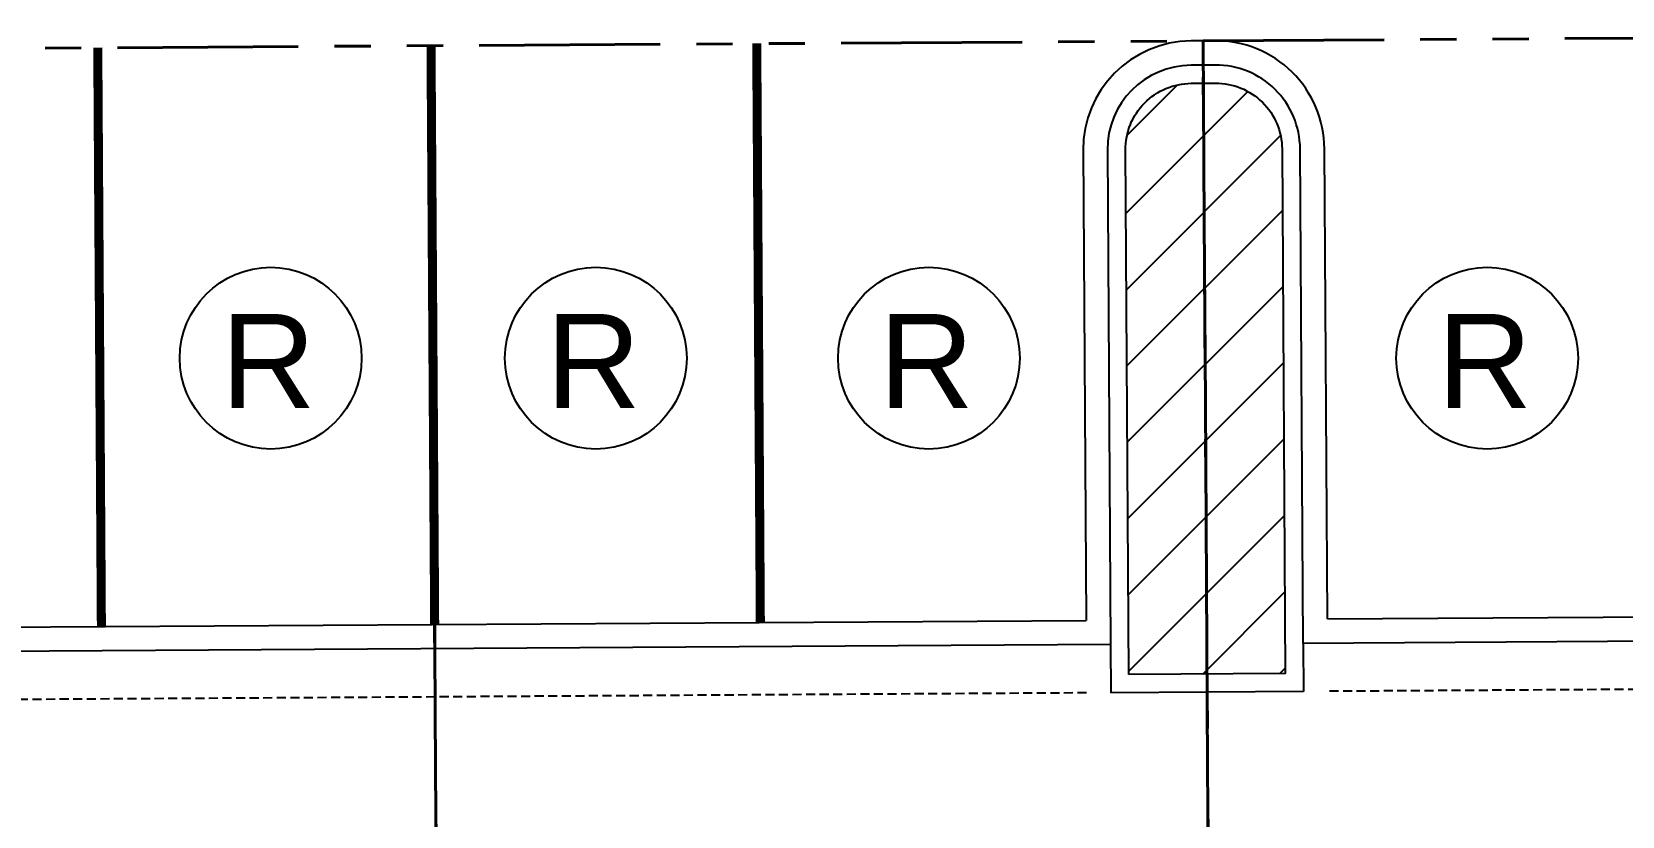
# Model space of a CAD drawing. Header units: feet. Extents: x 919634 to 928945, y 707022 to 708026.
# Drawn here: x 920372.55 to 920416.5, y 707257.94 to 707279.61 of the extents above; entities that cross this region are included whole.
import ezdxf
from ezdxf.enums import TextEntityAlignment as Align

# ---------------------------------------------------------------- set-up
doc = ezdxf.new("R2010")
doc.units = ezdxf.units.FT
doc.header["$LTSCALE"] = 20
doc.header["$MEASUREMENT"] = 0
doc.linetypes.add('Site Plan$0$HIDDEN2', pattern=[0.1875, 0.125, -0.0625])
doc.linetypes.add('Site Plan$0$PHANTOM2', pattern=[1.25, 0.625, -0.125, 0.125, -0.125, 0.125, -0.125])
for name, color, linetype in [('-u-site-xref', 7, 'Continuous'), ('L-002', 15, 'Continuous'), ('LP-PATT-GRND', 251, 'Continuous'), ('Site Plan$0$-u-site-parking_overhang', 252, 'Site Plan$0$HIDDEN2'), ('Site Plan$0$SP-PARKING DESIGNATION', 254, 'Continuous')]:
    doc.layers.add(name, color=color, linetype=linetype)
for name, color, linetype, lineweight in [('Site Plan$0$SP-CURB', 3, 'Continuous', 25), ('Site Plan$0$SP-LOT LINES', 252, 'Site Plan$0$PHANTOM2', 40), ('Site Plan$0$SP-PARKING-STRIPE', 252, 'Continuous', 25), ('Site Plan$0$SP-SIDEWALK', 2, 'Continuous', 25)]:
    doc.layers.add(name, color=color, linetype=linetype, lineweight=lineweight)
doc.layers.get('-u-site-xref').off()
doc.styles.add('Site Plan$0$ARIAL', font='arial.ttf')

# ---------------------------------------------------------------- blocks, each defined once
blk = doc.blocks.new('Site Plan')
at = {"layer": 'Site Plan$0$-u-site-parking_overhang', "ltscale": 0.1}
blk.add_line((920445.031, 707261.623), (920408.361, 707261.393), dxfattribs=at)
at = {"layer": 'Site Plan$0$-u-site-parking_overhang', "ltscale": 0.1, "extrusion": (-1.16656e-06, 0.0001861, 1)}
blk.add_line((920401.695, 707261.351, 0.042), (920365.029, 707261.121, 0.042), dxfattribs=at)
at = {"layer": 'Site Plan$0$SP-CURB'}
for p, q in [((920405.249, 707279.366), (920404.582, 707279.361)), ((920405.253, 707278.696), (920404.586, 707278.691)), ((920407.683, 707262.719), (920407.597, 707276.38)), ((920408.349, 707263.393), (920408.267, 707276.384)), ((920401.601, 707276.343), (920401.682, 707263.351)), ((920402.271, 707276.347), (920402.356, 707262.685)), ((920408.349, 707263.393), (920445.015, 707263.623)), ((920365.016, 707263.121), (920401.682, 707263.351)), ((920445.689, 707262.957), (920407.683, 707262.719)), ((920402.356, 707262.685), (920364.35, 707262.447))]:
    blk.add_line(p, q, dxfattribs=at)
for centre, radius, start, end in [((920404.601, 707276.361), 3, 90.3592, 180.3592), ((920405.267, 707276.366), 3, 0.3592, 90.3592), ((920404.601, 707276.361), 2.33, 90.3592, 180.3592), ((920405.267, 707276.366), 2.33, 0.3592, 90.3592)]:
    blk.add_arc(centre, radius, start, end, dxfattribs=at)
at = {"layer": 'Site Plan$0$SP-LOT LINES', "ltscale": 0.4, "extrusion": (-1.16656e-06, 0.0001861, 1)}
for p, q in [((920364.916, 707279.113, 0.029), (920444.914, 707279.614, 0.029)), ((920384.146, 707189.231, 0.046), (920383.582, 707279.23, 0.029)), ((920383.582, 707279.23, 0.029), (920384.146, 707189.231, 0.046)), ((920405.479, 707189.365, 0.046), (920404.915, 707279.363, 0.029)), ((920404.915, 707279.363, 0.029), (920405.479, 707189.365, 0.046))]:
    blk.add_line(p, q, dxfattribs=at)
at = {"layer": 'Site Plan$0$SP-PARKING DESIGNATION'}
for centre in [(920379.152, 707270.598), (920388.137, 707270.598), (920397.339, 707270.598), (920412.764, 707270.598)]:
    blk.add_circle(centre, 2.511, dxfattribs=at)
at = {"layer": 'Site Plan$0$SP-PARKING-STRIPE', "const_width": 0.25}
for points in [[(920374.374, 707279.18), (920374.474, 707263.181)], [(920383.582, 707279.238), (920383.683, 707263.238)], [(920392.582, 707279.294), (920392.682, 707263.295)]]:
    blk.add_lwpolyline(points, dxfattribs=at)
at = {"layer": 'Site Plan$0$SP-SIDEWALK'}
for p, q in [((920402.356, 707262.685), (920402.365, 707261.355)), ((920407.683, 707262.719), (920407.691, 707261.389)), ((920407.691, 707261.389), (920402.365, 707261.355))]:
    blk.add_line(p, q, dxfattribs=at)
at = {"layer": 'Site Plan$0$SP-PARKING DESIGNATION', "style": 'Site Plan$0$ARIAL'}
for p in [(920379.084, 707269.219, 0), (920388.068, 707269.219, 0), (920397.271, 707269.219, 0), (920412.696, 707269.219, 0)]:
    blk.add_text('R', height=2.6, dxfattribs=at).set_placement(p, align=Align.CENTER)

msp = doc.modelspace()

# ---------------------------------------------------------------- block references
at = {"layer": '-u-site-xref'}
msp.add_blockref('Site Plan', (0, 0), dxfattribs=at)

# ---------------------------------------------------------------- next in the draw order: hatches: boundary and pattern name
at = {"layer": 'LP-PATT-GRND'}
h = msp.add_hatch(dxfattribs=at)
h.set_pattern_fill('ANSI31', color=256, scale=12)
h.set_pattern_definition([(45, (920402.7708, 707261.8586), (-1.06066, 1.06066), [])])
edge = h.paths.add_edge_path()
edge.add_line((920402.862, 707261.859), (920402.771, 707276.35))
edge.add_arc((920404.601, 707276.361), 1.83, 90.3592, 180.3592, ccw=False)
edge.add_line((920404.589, 707278.191), (920405.256, 707278.196))
edge.add_arc((920405.267, 707276.366), 1.83, 0.3592, 90.3592, ccw=False)
edge.add_line((920407.097, 707276.377), (920407.188, 707261.886))
edge.add_line((920407.188, 707261.886), (920402.862, 707261.859))

# ---------------------------------------------------------------- next in the draw order: linework, layer by layer
at = {"layer": 'L-002'}
msp.add_lwpolyline([(920402.862, 707261.859), (920402.771, 707276.35, -0.414214), (920404.589, 707278.191), (920405.256, 707278.196, -0.414214), (920407.097, 707276.377), (920407.188, 707261.886)], format="xyb", close=True, dxfattribs=at)

doc.saveas('drawing.dxf')
